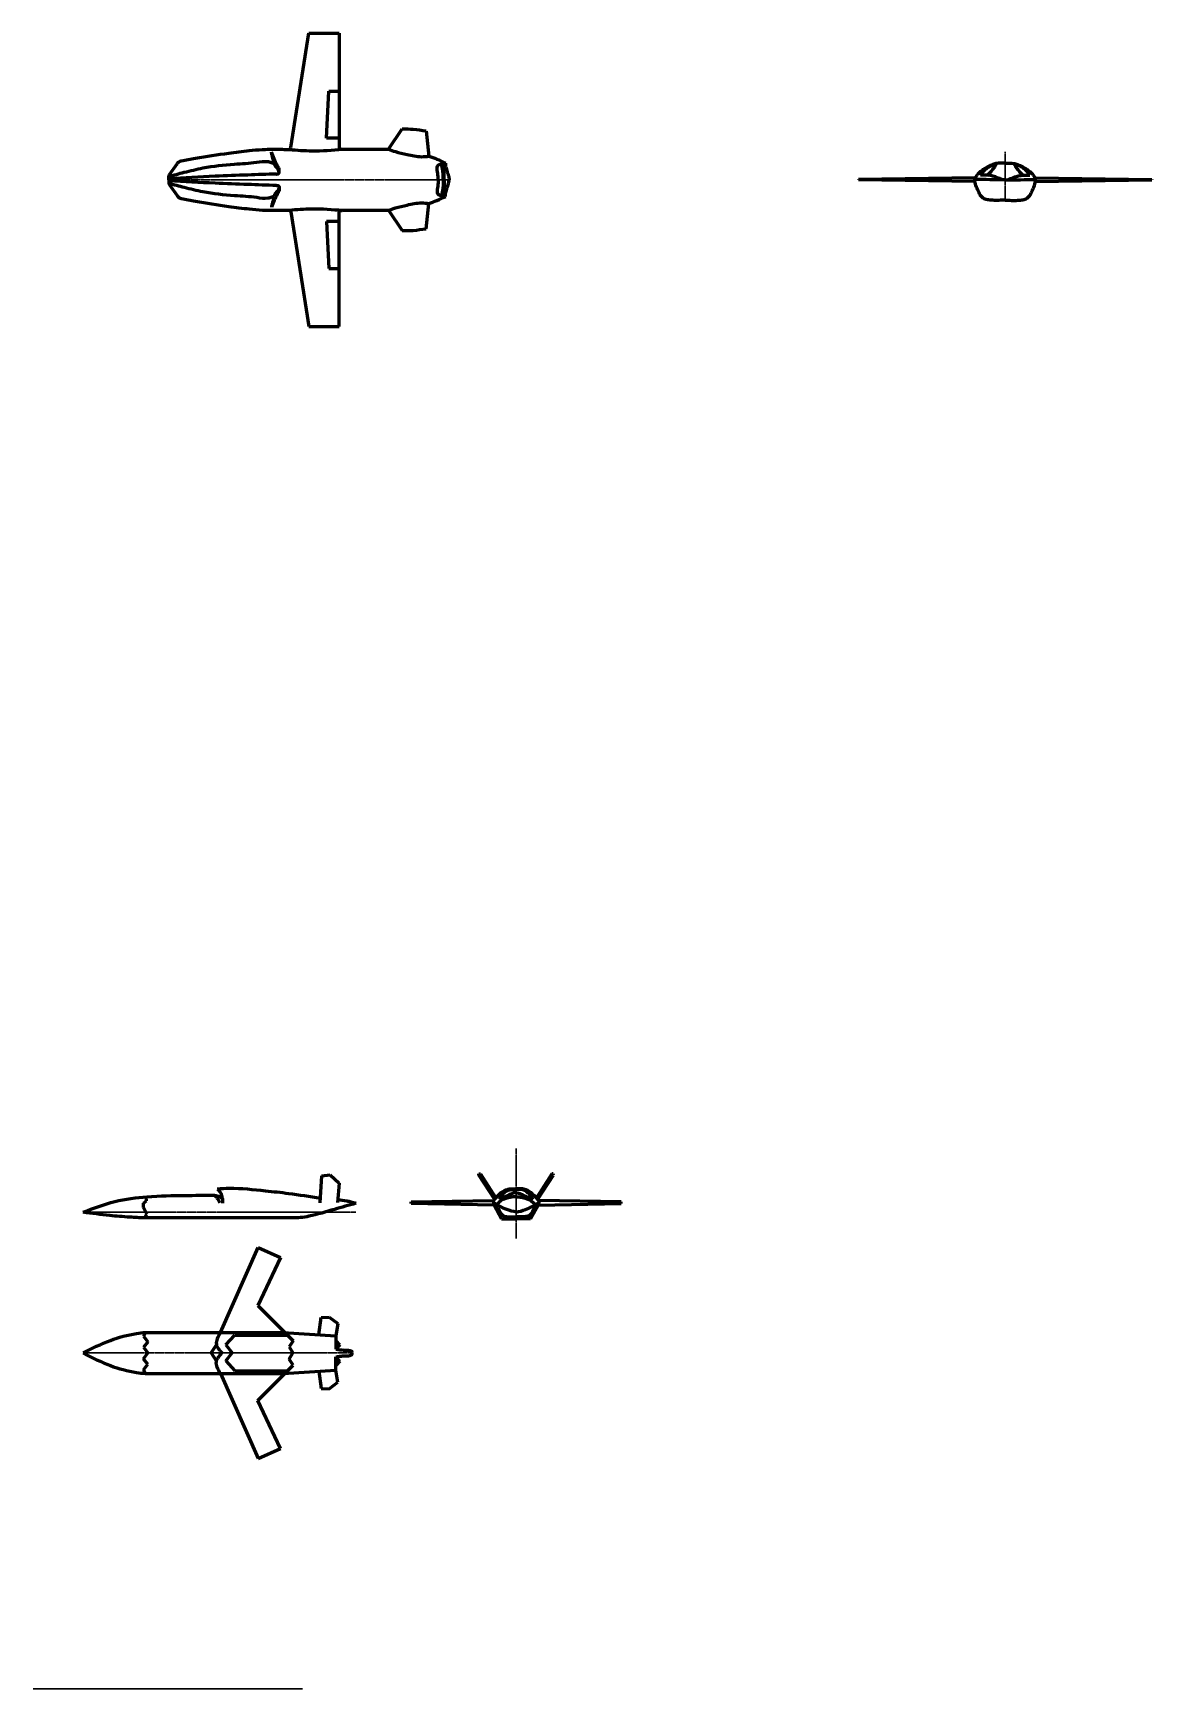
# Model space of a CAD drawing. Header units: millimetres. Extents: x -985956116104 to 1932156, y -552630487266 to 633586.
# Drawn here: x 64455 to 102269, y -336596 to -280610 of the extents above; entities that cross this region are included whole.
import ezdxf

# ---------------------------------------------------------------- set-up
doc = ezdxf.new("R2010")
doc.units = ezdxf.units.MM
doc.linetypes.add('CENTER', pattern=[2, 1.25, -0.25, 0.25, -0.25])
for name, color, linetype, lineweight in [('_axes (Оси)', 6, 'CENTER', 30), ('_basic (Основной)', 4, 'Continuous', 60), ('_contour (Тонкий)', 7, 'Continuous', 30)]:
    doc.layers.add(name, color=color, linetype=linetype, lineweight=lineweight)

msp = doc.modelspace()

# ---------------------------------------------------------------- linework, layer by layer
at = {"layer": '_axes (Оси)', "transparency": 33554687}
for p, q in [((97310.322, -286259.792), (97310.322, -284625.541)), ((97310.322, -286259.792), (97310.322, -284625.541)), ((69040.77, -285569.205), (78513.975, -285569.205)), ((69040.77, -285569.205), (78513.975, -285569.205)), ((80780.133, -320480.991), (80780.133, -318328.758)), ((80780.133, -320480.991), (80780.133, -318328.758)), ((75366.089, -320480.991), (66144.694, -320480.991)), ((80780.133, -320480.991), (80780.133, -321368.316)), ((80780.133, -320480.991), (80780.133, -321368.316)), ((66144.694, -325238.459), (75244.694, -325238.459)), ((66144.694, -325238.459), (75244.694, -325238.459))]:
    msp.add_line(p, q, dxfattribs=at)
at = {"layer": '_basic (Основной)', "transparency": 33554687}
for p, q in [((73165.475, -284481.032), (73778.718, -280610.372)), ((73778.718, -280610.372), (74803.863, -280610.372)), ((74803.863, -280610.372), (74796.5, -284444.473)), ((74372.648, -284163.245), (74445.16, -282568.627)), ((74445.16, -282568.627), (74800.101, -282569.309)), ((74797.04, -284163.227), (74372.648, -284163.245)), ((76462.563, -284537.094), (76933.413, -283851.196)), ((77735.776, -283915.833), (77833.05, -284772.154)), ((74918.18, -284537.094), (76462.563, -284537.094)), ((69068.968, -285393.289), (69318.679, -285033.985)), ((96301.507, -285505.527), (92351.489, -285559.107)), ((98319.138, -285505.527), (102269.155, -285559.107)), ((69068.968, -285745.121), (69318.679, -286104.425)), ((92351.489, -285559.107), (92351.731, -285576.93)), ((96291.365, -285630.531), (92351.489, -285576.927)), ((98329.279, -285630.531), (102269.155, -285576.927)), ((102269.155, -285559.107), (102268.914, -285576.93)), ((74918.18, -286601.316), (76462.563, -286601.316)), ((76462.563, -286601.316), (76933.413, -287287.213)), ((77735.776, -287222.577), (77833.05, -286366.256)), ((73165.475, -286657.378), (73778.718, -290528.038)), ((74797.04, -286975.182), (74372.648, -286975.164)), ((74372.648, -286975.164), (74445.16, -288569.783)), ((74803.863, -290528.038), (74796.5, -286693.937)), ((74445.16, -288569.783), (74800.101, -288569.101)), ((73778.718, -290528.038), (74803.863, -290528.038)), ((74159.147, -320166.673), (74214.165, -319252.287)), ((74214.165, -319252.287), (74493.845, -319220.203)), ((74493.845, -319220.203), (74796.449, -319492.915)), ((74796.449, -319492.915), (74743.722, -320148.34)), ((79517.638, -319226.526), (79523.636, -319180.058)), ((80047.804, -320043.233), (79517.638, -319226.526)), ((79523.636, -319180.058), (79574.02, -319186.562)), ((79574.02, -319186.562), (80092.966, -319994.844)), ((81986.245, -319186.562), (81467.299, -319994.844)), ((81512.462, -320043.233), (82042.627, -319226.526)), ((82036.629, -319180.058), (81986.245, -319186.562)), ((82042.627, -319226.526), (82036.629, -319180.058)), ((68189.574, -320178.004), (68285.474, -320090.395)), ((68189.574, -320321.882), (68189.574, -320178.004)), ((68285.474, -320090.395), (68274.833, -319956.271)), ((77231.748, -320187.245), (77232.762, -320132.224)), ((80034.94, -320238.923), (77231.748, -320187.245)), ((77232.762, -320132.224), (80010.134, -320083.989)), ((80010.134, -320083.989), (80017.631, -320152.965)), ((80017.631, -320152.965), (80034.94, -320238.923)), ((80034.94, -320238.923), (80291.844, -320704.524)), ((80533.874, -319685.068), (80780.133, -319685.068)), ((81026.392, -319685.068), (80780.133, -319685.068)), ((81525.326, -320238.923), (81268.421, -320704.524)), ((81542.634, -320152.965), (81525.326, -320238.923)), ((81525.326, -320238.923), (84328.517, -320187.245)), ((81550.131, -320083.989), (81542.634, -320152.965)), ((84327.503, -320132.224), (81550.131, -320083.989)), ((84328.517, -320187.245), (84327.503, -320132.224)), ((68299.508, -320539.34), (68189.574, -320321.882)), ((68218.281, -320672.186), (68299.508, -320539.34)), ((73206.295, -320672.186), (68218.281, -320672.186)), ((80291.844, -320704.524), (80780.133, -320704.524)), ((81268.421, -320704.524), (80780.133, -320704.524)), ((70785.272, -324540.589), (72058.364, -321674.591)), ((72058.364, -321674.591), (72818.522, -322012.257)), ((72818.522, -322012.257), (72050.954, -323635.265)), ((72050.954, -323635.265), (73242.913, -324830.493)), ((74117.125, -324623.219), (74194.305, -324034.273)), ((74194.305, -324034.273), (74456.455, -324025.954)), ((74456.455, -324025.954), (74750.507, -324246.419)), ((68182.628, -324665.704), (68252.43, -324540.589)), ((68182.628, -324665.704), (68333.019, -324862.849)), ((68252.43, -324540.589), (70790.398, -324540.589)), ((70790.398, -324540.589), (72908.069, -324540.589)), ((70963.481, -324968.581), (71272.237, -324640.161)), ((71272.237, -324640.161), (73053.101, -324640.161)), ((72908.069, -324540.589), (74682.147, -324661.834)), ((74750.507, -324246.419), (74682.147, -324661.834)), ((74682.147, -324661.834), (74682.147, -324811.083)), ((68333.019, -324862.849), (68184.047, -325038.719)), ((68184.047, -325038.719), (68333.902, -325238.459)), ((68184.047, -325438.199), (68333.902, -325238.459)), ((70469.359, -325238.459), (70652, -324963.005)), ((70469.359, -325238.459), (70652, -325513.913)), ((70963.481, -324968.581), (71182.468, -325238.459)), ((70963.481, -325508.337), (71182.468, -325238.459)), ((73242.913, -324830.493), (73104.066, -325028.781)), ((73104.066, -325028.781), (73235.528, -325238.459)), ((73104.066, -325448.138), (73235.528, -325238.459)), ((74682.147, -324811.083), (74682.147, -325106.843)), ((74825.967, -324958.963), (74682.147, -324811.083)), ((74682.147, -324958.963), (74825.967, -324958.963)), ((74825.967, -324958.963), (74682.147, -325106.843)), ((68182.628, -325811.214), (68333.019, -325614.069)), ((68182.628, -325811.214), (68252.43, -325936.329)), ((68333.019, -325614.069), (68184.047, -325438.199)), ((70963.481, -325508.337), (71272.237, -325836.758)), ((71272.237, -325836.758), (73053.101, -325836.758)), ((72050.954, -326841.653), (73242.913, -325646.425)), ((72908.069, -325936.329), (74682.147, -325815.084)), ((73242.913, -325646.425), (73104.066, -325448.138)), ((74682.147, -325665.835), (74682.147, -325370.075)), ((74825.967, -325517.955), (74682.147, -325370.075)), ((74682.147, -325517.955), (74825.967, -325517.955)), ((74825.967, -325517.955), (74682.147, -325665.835)), ((74682.147, -325815.084), (74682.147, -325665.835)), ((74750.507, -326230.499), (74682.147, -325815.084)), ((68252.43, -325936.329), (70790.398, -325936.329)), ((70785.272, -325936.329), (72058.364, -328802.327)), ((70790.398, -325936.329), (72908.069, -325936.329)), ((74117.125, -325853.699), (74194.305, -326442.645)), ((74456.455, -326450.965), (74750.507, -326230.499)), ((72818.522, -328464.661), (72050.954, -326841.653)), ((74194.305, -326442.645), (74456.455, -326450.965)), ((72058.364, -328802.327), (72818.522, -328464.661))]:
    msp.add_line(p, q, dxfattribs=at)
for points in [[(76933.413, -283851.196), (77299.944, -283858.891), (77735.776, -283915.833)], [(69043.117, -285455.654), (69556.03, -285317.583), (70192.339, -285170.976), (71262.771, -285039.588), (72012.328, -284978.076), (72397.865, -284955.914), (72536.043, -284993.418), (72604.281, -285013.876)], [(69318.679, -285033.985), (69345.397, -284999.001), (69387.773, -284963.097), (69461.473, -284931.797)], [(69461.473, -284931.797), (69938.868, -284844.236), (71064.749, -284669.325), (71760.147, -284584.233), (72212.616, -284546.395), (72886.726, -284539.304), (73111.429, -284544.031)], [(72677.708, -285374.97), (72722.262, -285372.582), (72764.662, -285347.424), (72774.599, -285291.151), (72767.313, -285215.68), (72707.933, -285084.23), (72514.902, -284638.249)], [(72604.281, -285013.876), (72583.843, -284923.29), (72529.253, -284752.817), (72514.902, -284638.249)], [(73111.429, -284544.031), (73132.27, -284535.754), (73165.475, -284481.032)], [(73111.429, -284544.031), (73879.397, -284590.071), (74918.18, -284537.094)], [(74796.5, -284444.473), (74798.914, -284479.29), (74825.153, -284515.641), (74876.438, -284532.326), (74918.18, -284537.094)], [(76462.563, -284537.094), (76700.192, -284617.356), (77095.466, -284715.316), (77584.025, -284787.996), (77833.05, -284772.154)], [(77833.05, -284772.154), (78099.477, -284867.57), (78392.087, -285009.156)], [(69040.77, -285569.205), (69040.77, -285506.524), (69040.77, -285469.699), (69068.968, -285393.289)], [(72677.708, -285374.97), (71712.1, -285408.977), (70606.116, -285451.485), (69041.183, -285537.462)], [(72773.608, -285321.943), (72744.166, -285237.196), (72674.223, -285134.912), (72623.045, -285080.36), (72604.281, -285013.876)], [(78141.139, -285569.205), (78132.408, -285353.223), (78114.945, -285140.326), (78141.139, -285080.993), (78209.244, -285046.092), (78249.407, -285037.367), (78392.087, -285009.156)], [(78317.513, -285569.205), (78317.513, -285443.966), (78301.796, -285257.244), (78258.359, -285035.614)], [(78352.438, -285569.205), (78348.945, -285391.614), (78331.482, -285210.127), (78295.598, -285028.289)], [(78392.087, -285009.156), (78392.483, -285083.379), (78424.824, -285209.576), (78483.442, -285405.593), (78505.002, -285485.619), (78513.975, -285545.384), (78513.975, -285569.205)], [(96404.993, -285361.82), (96372.255, -285399.197), (96319.417, -285478.123), (96299.393, -285510.917), (96290.176, -285530.005), (96283.9, -285545.684), (96282.506, -285550.91), (96281.778, -285562.386)], [(97310.322, -285012.574), (97144.826, -285009.099), (97026.592, -285015.181), (96889.232, -285053.407), (96712.071, -285133.21), (96571.644, -285222.843), (96446.722, -285320.988), (96404.993, -285361.82)], [(96480.592, -285412.501), (96513.132, -285356.338), (96631.452, -285223.318), (96771.96, -285127.249), (97004.165, -285040.047)], [(97230.477, -285568.675), (97027.829, -285490.835), (96854.785, -285433.193), (96714.277, -285415.457), (96641.805, -285413.979), (96480.592, -285412.501)], [(97004.165, -285040.047), (96964.231, -285108.035), (96882.28, -285224.33), (96757.17, -285372.595), (96715.821, -285415.525)], [(97310.322, -285012.574), (97475.818, -285009.099), (97594.052, -285015.181), (97731.413, -285053.407), (97908.573, -285133.21), (98049, -285222.843), (98173.922, -285320.988), (98215.652, -285361.82)], [(97390.167, -285568.675), (97592.816, -285490.835), (97765.86, -285433.193), (97906.367, -285415.457), (97978.839, -285413.979), (98140.052, -285412.501)], [(98140.052, -285412.501), (98107.512, -285356.338), (97989.192, -285223.318), (97848.685, -285127.249), (97616.48, -285040.047)], [(97616.48, -285040.047), (97656.414, -285108.035), (97738.364, -285224.33), (97863.474, -285372.595), (97904.824, -285415.525)], [(98215.652, -285361.82), (98248.389, -285399.197), (98301.227, -285478.123), (98321.252, -285510.917), (98330.468, -285530.005), (98336.744, -285545.684), (98338.138, -285550.91), (98338.866, -285562.386)], [(69040.77, -285569.205), (69040.77, -285631.886), (69040.77, -285668.71), (69068.968, -285745.121)], [(72677.708, -285763.439), (71712.1, -285729.433), (70606.116, -285686.924), (69041.183, -285600.948)], [(69043.117, -285682.755), (69556.03, -285820.826), (70192.339, -285967.433), (71262.771, -286098.822), (72012.328, -286160.334), (72397.865, -286182.495), (72536.043, -286144.991), (72604.281, -286124.534)], [(72677.708, -285763.439), (72722.262, -285765.828), (72764.662, -285790.985), (72774.599, -285847.258), (72767.313, -285922.73), (72707.933, -286054.179), (72514.902, -286500.161)], [(72773.608, -285816.467), (72744.166, -285901.214), (72674.223, -286003.498), (72623.045, -286058.049), (72604.281, -286124.534)], [(78141.139, -285569.205), (78132.408, -285785.187), (78114.945, -285998.084), (78141.139, -286057.417), (78209.244, -286092.318), (78249.407, -286101.043), (78392.087, -286129.253)], [(78317.513, -285569.205), (78317.513, -285694.444), (78301.796, -285881.165), (78258.359, -286102.795)], [(78352.438, -285569.205), (78348.945, -285746.795), (78331.482, -285928.282), (78295.598, -286110.12)], [(78392.087, -286129.253), (78392.483, -286055.03), (78424.824, -285928.834), (78483.442, -285732.817), (78505.002, -285652.79), (78513.975, -285593.026), (78513.975, -285569.205)], [(97310.322, -286259.792), (97156.618, -286264.036), (96934.368, -286265.45), (96751.756, -286251.304), (96597.457, -286210.28), (96495.534, -286125.404), (96409.182, -285965.552), (96321.415, -285763.262), (96281.778, -285562.386)], [(97310.322, -285569.205), (96281.778, -285562.386)], [(97310.322, -286259.792), (97464.026, -286264.036), (97686.276, -286265.45), (97868.888, -286251.304), (98023.187, -286210.28), (98125.11, -286125.404), (98211.462, -285965.552), (98299.229, -285763.262), (98338.866, -285562.386)], [(97310.322, -285569.205), (98338.866, -285562.386)], [(69318.679, -286104.425), (69345.397, -286139.408), (69387.773, -286175.312), (69461.473, -286206.613)], [(69461.473, -286206.613), (69938.868, -286294.174), (71064.749, -286469.085), (71760.147, -286554.176), (72212.616, -286592.015), (72886.726, -286599.105), (73111.429, -286594.379)], [(72604.281, -286124.534), (72583.843, -286215.119), (72529.253, -286385.593), (72514.902, -286500.161)], [(73111.429, -286594.379), (73879.397, -286548.338), (74918.18, -286601.316)], [(73111.429, -286594.379), (73132.27, -286602.655), (73165.475, -286657.378)], [(74796.5, -286693.937), (74798.914, -286659.119), (74825.153, -286622.769), (74876.438, -286606.083), (74918.18, -286601.316)], [(76462.563, -286601.316), (76700.192, -286521.054), (77095.466, -286423.093), (77584.025, -286350.413), (77833.05, -286366.256)], [(77833.05, -286366.256), (78099.477, -286270.839), (78392.087, -286129.253)], [(76933.413, -287287.213), (77299.944, -287279.519), (77735.776, -287222.577)], [(70684.74, -319686.443), (71087.377, -319668.594), (72304.625, -319752.75), (73089.579, -319841.455), (74168.968, -320003.448)], [(66144.694, -320480.991), (67218.603, -320117.075), (68312.988, -319953.312), (69585.265, -319909.958), (70584.09, -319905.409)], [(70584.09, -319905.409), (70668.537, -319987.207), (70761.822, -320160.067)], [(70584.09, -319905.409), (70744.675, -319949.537), (70846.555, -320013.143)], [(70684.74, -319686.443), (70778.705, -319797.051), (70831.081, -319952.674), (70855.814, -320064.664), (70855.814, -320178.004)], [(75366.089, -320178.004), (74641.073, -320383), (73774.682, -320615.512), (73494.123, -320660.561), (73206.295, -320672.186)], [(74751.533, -320051.243), (75057.917, -320093.224), (75198.216, -320123.589), (75366.089, -320178.004)], [(80010.134, -320083.989), (80118.669, -319967.73), (80340.409, -319775.818), (80533.874, -319685.068)], [(80780.133, -320480.991), (80461.44, -320386.595), (80017.631, -320152.965)], [(80138.655, -320225.244), (80133.827, -320243.92), (80162.457, -320331.052), (80225.344, -320449.247), (80315.205, -320576.122), (80452.867, -320627.964), (80623.53, -320636.447), (80780.133, -320636.447)], [(80780.133, -319956.449), (80682.194, -319961.777), (80522.585, -319991.882), (80200.506, -320146.471), (80138.655, -320225.244)], [(80217.481, -320044.943), (80259.381, -319964.894), (80375.769, -319830.858), (80497.745, -319739.639), (80642.067, -319712.646), (80780.133, -319712.646)], [(80780.133, -319822.002), (80697.003, -319831.789), (80518.23, -319908.115), (80217.481, -320044.943)], [(81342.785, -320044.943), (81300.885, -319964.894), (81184.496, -319830.858), (81062.52, -319739.639), (80918.198, -319712.646), (80780.133, -319712.646)], [(80780.133, -319822.002), (80863.262, -319831.789), (81042.035, -319908.115), (81342.785, -320044.943)], [(80780.133, -319956.449), (80878.071, -319961.777), (81037.68, -319991.882), (81359.759, -320146.471), (81421.611, -320225.244)], [(80780.133, -320480.991), (81098.825, -320386.595), (81542.634, -320152.965)], [(81421.611, -320225.244), (81426.438, -320243.92), (81397.808, -320331.052), (81334.922, -320449.247), (81245.06, -320576.122), (81107.398, -320627.964), (80936.735, -320636.447), (80780.133, -320636.447)], [(81550.131, -320083.989), (81441.596, -319967.73), (81219.856, -319775.818), (81026.392, -319685.068)], [(68218.281, -320672.186), (67726.062, -320646.518), (67043.639, -320590.447), (66144.694, -320480.991)], [(66144.694, -325238.459), (67067.752, -324811.478), (67946.048, -324582.788), (68252.43, -324540.589)], [(70785.272, -324540.589), (70678.539, -324763.762), (70647.884, -324938.001), (70677.663, -325033.438), (70750.36, -325138.507), (70827.884, -325238.459)], [(66144.694, -325238.459), (67067.752, -325665.44), (67946.048, -325894.13), (68252.43, -325936.329)], [(70785.272, -325936.329), (70678.539, -325713.156), (70647.884, -325538.917), (70677.663, -325443.48), (70750.36, -325338.411), (70827.884, -325238.459)], [(74682.147, -325106.843), (74817.749, -325127.382), (74936.136, -325138.153), (75120.455, -325146.552), (75197.159, -325164.352), (75232.771, -325190.368), (75244.694, -325238.459)], [(74682.147, -325370.075), (74817.749, -325349.536), (74936.136, -325338.765), (75120.455, -325330.366), (75197.159, -325312.566), (75232.771, -325286.55), (75244.694, -325238.459)]]:
    msp.add_spline(points, degree=3, dxfattribs=at)
at = {"layer": '_contour (Тонкий)', "transparency": 33554687}
msp.add_line((64455.142, -336596.321), (73555.142, -336596.321), dxfattribs=at)

doc.saveas('drawing.dxf')
